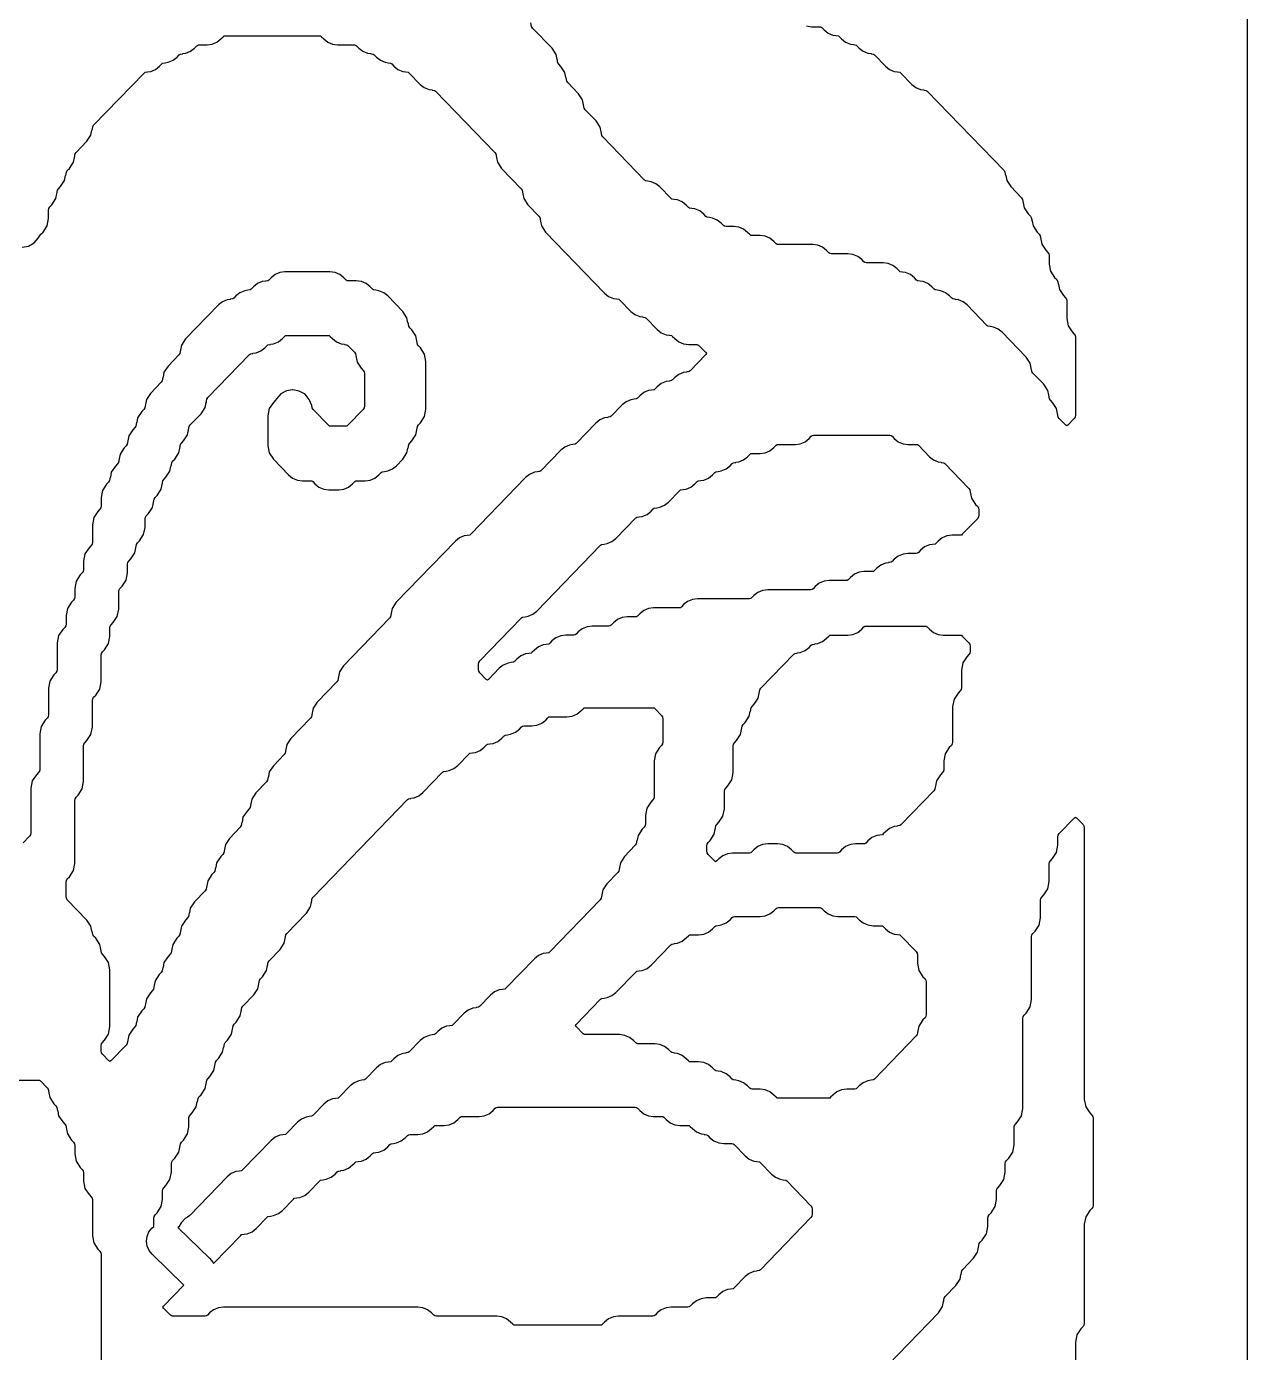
# Model space of a CAD drawing. Header units: millimetres. Extents: x 10 to 410, y 18 to 283.
# Drawn here: x 179.63 to 211.27, y 86.59 to 120.95 of the extents above; entities that cross this region are included whole.
import ezdxf

# ---------------------------------------------------------------- set-up
doc = ezdxf.new("R2010")
doc.units = ezdxf.units.MM
doc.layers.add('CUT', color=1, linetype='Continuous')

msp = doc.modelspace()

# ---------------------------------------------------------------- linework, layer by layer
at = {"layer": 'CUT'}
for points in [[(198.134, 24), (211.2679, 24), (211.2679, 144), (198.134, 144), (198.134, 147), (190.134, 147), (190.134, 144), (169.134, 144), (169.134, 147), (161.134, 147), (161.134, 144), (148, 144), (148, 24), (161.134, 24), (161.134, 21), (169.134, 21), (169.134, 24), (190.134, 24), (190.134, 21), (198.134, 21)], [(191.3471, 104.2835), (191.3471, 104.4224), (191.3558, 104.4671), (191.3806, 104.5052), (192.4611, 105.623), (192.4861, 105.6428), (192.551, 105.6515), (192.5507, 105.6539), (192.6318, 105.6648), (192.7546, 105.7169), (192.8592, 105.7996), (194.508, 107.5053), (194.5331, 107.5252), (194.598, 107.5339), (194.5976, 107.5363), (194.6788, 107.5472), (194.8015, 107.5993), (194.9061, 107.6819), (195.4178, 108.2112), (195.4429, 108.231), (195.5077, 108.2398), (195.5074, 108.2422), (195.5885, 108.2531), (195.7113, 108.3051), (195.8159, 108.3878), (195.8727, 108.4465), (195.8978, 108.4663), (195.9626, 108.4751), (195.9623, 108.4774), (196.0434, 108.4884), (196.1662, 108.5404), (196.2708, 108.6231), (196.555, 108.9171), (196.5801, 108.9369), (196.6449, 108.9456), (196.6446, 108.948), (196.7257, 108.959), (196.8485, 109.011), (196.9531, 109.0937), (197.0099, 109.1524), (197.035, 109.1722), (197.0998, 109.1809), (197.0995, 109.1833), (197.1806, 109.1942), (197.3034, 109.2463), (197.408, 109.329), (197.4648, 109.3877), (197.4898, 109.4075), (197.5547, 109.4162), (197.5544, 109.4186), (197.6355, 109.4295), (197.7583, 109.4816), (197.8629, 109.5643), (197.9196, 109.623), (197.9447, 109.6428), (198.0096, 109.6515), (198.0092, 109.6539), (198.0904, 109.6648), (198.2131, 109.7169), (198.3178, 109.7996), (198.3745, 109.8583), (198.3996, 109.8781), (198.4313, 109.8824), (198.6406, 109.8824), (198.7727, 109.9001), (198.8955, 109.9522), (199.0001, 110.0349), (199.0568, 110.0936), (199.0819, 110.1134), (199.1136, 110.1176), (199.5503, 110.1176), (199.6825, 110.1354), (199.8052, 110.1875), (199.9098, 110.2701), (199.9666, 110.3289), (199.9917, 110.3487), (200.0233, 110.3529), (202.0033, 110.3529), (202.035, 110.3487), (202.0601, 110.3289), (202.1169, 110.2701), (202.2215, 110.1875), (202.3442, 110.1354), (202.4764, 110.1176), (202.6857, 110.1176), (202.7173, 110.1134), (202.7424, 110.0936), (203.0266, 109.7996), (203.1312, 109.7169), (203.254, 109.6648), (203.3351, 109.6539), (203.3348, 109.6515), (203.3997, 109.6428), (203.4247, 109.623), (204.0503, 108.9758), (204.0751, 108.9377), (204.093, 108.8457), (204.0958, 108.8463), (204.1202, 108.7206), (204.2243, 108.5605), (204.2777, 108.5052), (204.3025, 108.4671), (204.3112, 108.4224), (204.3112, 108.2835), (204.3025, 108.2388), (204.2777, 108.2007), (203.8796, 107.7888), (203.8545, 107.769), (203.8229, 107.7647), (203.6136, 107.7647), (203.4814, 107.7469), (203.3587, 107.6949), (203.2541, 107.6122), (203.1973, 107.5535), (203.1722, 107.5337), (203.1074, 107.5249), (203.1077, 107.5226), (203.0265, 107.5116), (202.9038, 107.4596), (202.7992, 107.3769), (202.7424, 107.3182), (202.7173, 107.2984), (202.6857, 107.2941), (202.4764, 107.2941), (202.3442, 107.2763), (202.2215, 107.2243), (202.1169, 107.1416), (202.0601, 107.0829), (202.035, 107.0631), (201.9702, 107.0544), (201.9705, 107.052), (201.8893, 107.041), (201.7666, 106.989), (201.662, 106.9063), (201.6052, 106.8476), (201.5801, 106.8278), (201.5485, 106.8235), (201.3392, 106.8235), (201.207, 106.8058), (201.0843, 106.7537), (200.9797, 106.671), (200.9229, 106.6123), (200.8978, 106.5925), (200.8661, 106.5882), (200.4294, 106.5882), (200.2973, 106.5705), (200.1745, 106.5184), (200.0699, 106.4357), (200.0131, 106.377), (199.9881, 106.3572), (199.9564, 106.3529), (198.8373, 106.3529), (198.7052, 106.3352), (198.5824, 106.2831), (198.4778, 106.2004), (198.4211, 106.1417), (198.396, 106.1219), (198.3643, 106.1176), (197.0178, 106.1176), (196.8857, 106.0999), (196.7629, 106.0478), (196.6583, 105.9651), (196.6015, 105.9064), (196.5765, 105.8866), (196.5448, 105.8824), (195.8806, 105.8824), (195.7485, 105.8646), (195.6257, 105.8125), (195.5211, 105.7299), (195.4643, 105.6711), (195.4393, 105.6513), (195.4076, 105.6471), (195.1983, 105.6471), (195.0661, 105.6293), (194.9434, 105.5772), (194.8388, 105.4946), (194.782, 105.4358), (194.7569, 105.416), (194.7253, 105.4118), (194.2885, 105.4118), (194.1564, 105.394), (194.0336, 105.3419), (193.929, 105.2593), (193.8723, 105.2005), (193.8472, 105.1807), (193.8155, 105.1765), (193.6062, 105.1765), (193.4741, 105.1587), (193.3513, 105.1066), (193.2467, 105.024), (193.1899, 104.9653), (193.1649, 104.9454), (193.1, 104.9367), (193.1003, 104.9343), (193.0192, 104.9234), (192.8964, 104.8713), (192.7918, 104.7887), (192.7351, 104.73), (192.71, 104.7101), (192.6451, 104.7014), (192.6454, 104.699), (192.5643, 104.6881), (192.4416, 104.636), (192.3369, 104.5534), (192.2802, 104.4947), (192.2551, 104.4748), (192.1902, 104.4661), (192.1906, 104.4637), (192.1094, 104.4528), (191.9867, 104.4007), (191.8821, 104.3181), (191.6025, 104.0289), (191.5746, 104.008), (191.5466, 104.0289), (191.3806, 104.2007), (191.3558, 104.2388)], [(197.575, 100.3252), (197.679, 100.4853), (197.7155, 100.6727), (197.7155, 101.1283), (197.7242, 101.173), (197.7489, 101.2111), (197.8024, 101.2664), (197.9065, 101.4265), (197.9429, 101.6139), (197.9429, 102.3048), (197.9516, 102.3494), (197.9764, 102.3876), (198.0298, 102.4429), (198.1339, 102.603), (198.1583, 102.7286), (198.1611, 102.7281), (198.179, 102.82), (198.2038, 102.8582), (198.2573, 102.9135), (198.3613, 103.0736), (198.3858, 103.1992), (198.3886, 103.1987), (198.4065, 103.2906), (198.4313, 103.3288), (198.4847, 103.3841), (198.5888, 103.5442), (198.6132, 103.6698), (198.616, 103.6692), (198.6339, 103.7612), (198.6587, 103.7993), (199.5117, 104.6818), (199.5368, 104.7016), (199.6017, 104.7103), (199.6013, 104.7127), (199.6825, 104.7237), (199.8052, 104.7757), (199.9098, 104.8584), (199.9666, 104.9171), (199.9917, 104.9369), (200.0565, 104.9456), (200.0562, 104.948), (200.1373, 104.959), (200.2601, 105.011), (200.3647, 105.0937), (200.4215, 105.1524), (200.4466, 105.1722), (200.4782, 105.1765), (200.915, 105.1765), (201.0471, 105.1942), (201.1699, 105.2463), (201.2745, 105.329), (201.3312, 105.3877), (201.3563, 105.4075), (201.388, 105.4118), (202.9131, 105.4118), (202.9448, 105.4075), (202.9699, 105.3877), (203.0266, 105.329), (203.1312, 105.2463), (203.254, 105.1942), (203.3861, 105.1765), (203.8229, 105.1765), (203.8545, 105.1722), (203.8796, 105.1524), (204.0503, 104.9758), (204.0751, 104.9377), (204.0838, 104.893), (204.0838, 104.7541), (204.0751, 104.7094), (204.0503, 104.6712), (203.9968, 104.6159), (203.8928, 104.4558), (203.8563, 104.2684), (203.8563, 103.8129), (203.8477, 103.7682), (203.8229, 103.7301), (203.7694, 103.6748), (203.6654, 103.5147), (203.6289, 103.3273), (203.6289, 102.4011), (203.6202, 102.3565), (203.5954, 102.3183), (203.542, 102.263), (203.4379, 102.1029), (203.4015, 101.9155), (203.4015, 101.6952), (203.3928, 101.6506), (203.368, 101.6124), (203.3145, 101.5571), (203.2105, 101.397), (203.186, 101.2714), (203.1832, 101.2719), (203.1653, 101.18), (203.1405, 101.1418), (202.2875, 100.2594), (202.2625, 100.2396), (202.1976, 100.2308), (202.1979, 100.2284), (202.1168, 100.2175), (201.994, 100.1655), (201.8894, 100.0828), (201.8327, 100.0241), (201.8076, 100.0043), (201.7427, 99.9955), (201.743, 99.9931), (201.6619, 99.9822), (201.5392, 99.9302), (201.4345, 99.8475), (201.3778, 99.7888), (201.3527, 99.769), (201.321, 99.7647), (201.1117, 99.7647), (200.9796, 99.7469), (200.8568, 99.6949), (200.7522, 99.6122), (200.6955, 99.5535), (200.6704, 99.5337), (200.6387, 99.5294), (199.5685, 99.5294), (199.5368, 99.5337), (199.5117, 99.5535), (199.455, 99.6122), (199.3503, 99.6949), (199.2276, 99.7469), (199.0954, 99.7647), (198.8373, 99.7647), (198.7052, 99.7469), (198.5824, 99.6949), (198.4778, 99.6122), (198.4211, 99.5535), (198.396, 99.5337), (198.3643, 99.5294), (197.9276, 99.5294), (197.7954, 99.5116), (197.6727, 99.4596), (197.5681, 99.3769), (197.516, 99.323), (197.488, 99.3021), (197.4601, 99.323), (197.2941, 99.4948), (197.2693, 99.5329), (197.2606, 99.5776), (197.2606, 99.7165), (197.2693, 99.7612), (197.2941, 99.7993), (197.3475, 99.8547), (197.4516, 100.0147), (197.476, 100.1404), (197.4788, 100.1398), (197.4967, 100.2318), (197.5215, 100.2699)], [(185.183, 89.623), (185.2081, 89.6428), (185.2729, 89.6515), (185.2726, 89.6539), (185.3537, 89.6648), (185.4765, 89.7169), (185.5811, 89.7996), (185.8653, 90.0936), (185.8904, 90.1134), (185.9552, 90.1221), (185.9549, 90.1245), (186.0361, 90.1354), (186.1588, 90.1875), (186.2634, 90.2701), (186.5476, 90.5642), (186.5727, 90.584), (186.6376, 90.5927), (186.6372, 90.5951), (186.7184, 90.606), (186.8411, 90.6581), (186.9457, 90.7407), (187.2299, 91.0347), (187.255, 91.0546), (187.3199, 91.0633), (187.3196, 91.0657), (187.4007, 91.0766), (187.5234, 91.1287), (187.6281, 91.2113), (187.6848, 91.27), (187.7099, 91.2899), (187.7748, 91.2986), (187.7744, 91.301), (187.8556, 91.3119), (187.9783, 91.364), (188.0829, 91.4466), (188.1397, 91.5053), (188.1648, 91.5252), (188.2296, 91.5339), (188.2293, 91.5363), (188.3105, 91.5472), (188.4332, 91.5993), (188.5378, 91.6819), (188.5946, 91.7406), (188.6197, 91.7604), (188.6845, 91.7692), (188.6842, 91.7716), (188.7653, 91.7825), (188.8881, 91.8345), (188.9927, 91.9172), (189.0495, 91.9759), (189.0745, 91.9957), (189.1394, 92.0045), (189.1391, 92.0069), (189.2202, 92.0178), (189.343, 92.0698), (189.4476, 92.1525), (189.5043, 92.2112), (189.5294, 92.231), (189.5611, 92.2353), (189.7704, 92.2353), (189.9025, 92.2531), (190.0253, 92.3051), (190.1299, 92.3878), (190.1867, 92.4465), (190.2117, 92.4663), (190.2434, 92.4706), (190.4527, 92.4706), (190.5849, 92.4884), (190.7076, 92.5404), (190.8122, 92.6231), (190.869, 92.6818), (190.8941, 92.7016), (190.9257, 92.7059), (191.3625, 92.7059), (191.4946, 92.7237), (191.6174, 92.7757), (191.722, 92.8584), (191.7788, 92.9171), (191.8038, 92.9369), (191.8355, 92.9412), (195.4076, 92.9412), (195.4393, 92.9369), (195.4643, 92.9171), (195.5211, 92.8584), (195.6257, 92.7757), (195.7485, 92.7237), (195.8806, 92.7059), (196.0899, 92.7059), (196.1216, 92.7016), (196.1467, 92.6818), (196.2034, 92.6231), (196.308, 92.5404), (196.4308, 92.4884), (196.5629, 92.4706), (196.7722, 92.4706), (196.8039, 92.4663), (196.829, 92.4465), (196.8857, 92.3878), (196.9904, 92.3051), (197.1131, 92.2531), (197.1942, 92.2422), (197.1939, 92.2398), (197.2588, 92.231), (197.2839, 92.2112), (197.3406, 92.1525), (197.4452, 92.0698), (197.568, 92.0178), (197.7001, 92), (197.9094, 92), (197.9411, 91.9957), (197.9662, 91.9759), (198.2504, 91.6819), (198.355, 91.5993), (198.4777, 91.5472), (198.5589, 91.5363), (198.5586, 91.5339), (198.6234, 91.5252), (198.6485, 91.5053), (198.9327, 91.2113), (199.0373, 91.1287), (199.1601, 91.0766), (199.2412, 91.0657), (199.2409, 91.0633), (199.3057, 91.0546), (199.3308, 91.0347), (199.9564, 90.3876), (199.9812, 90.3494), (199.9899, 90.3048), (199.9899, 90.1658), (199.9812, 90.1212), (199.9564, 90.083), (198.6485, 88.73), (198.6234, 88.7101), (198.5586, 88.7014), (198.5589, 88.699), (198.4777, 88.6881), (198.355, 88.636), (198.2504, 88.5534), (197.9662, 88.2594), (197.9411, 88.2396), (197.8762, 88.2308), (197.8766, 88.2284), (197.7954, 88.2175), (197.6727, 88.1655), (197.5681, 88.0828), (197.5113, 88.0241), (197.4862, 88.0043), (197.4545, 88), (197.2452, 88), (197.1131, 87.9822), (196.9904, 87.9302), (196.8857, 87.8475), (196.829, 87.7888), (196.8039, 87.769), (196.7722, 87.7647), (196.3355, 87.7647), (196.2033, 87.7469), (196.0806, 87.6949), (195.976, 87.6122), (195.9192, 87.5535), (195.8941, 87.5337), (195.8625, 87.5294), (194.9708, 87.5294), (194.8387, 87.5116), (194.716, 87.4596), (194.6113, 87.3769), (194.5546, 87.3182), (194.5295, 87.2984), (194.4978, 87.2941), (192.2904, 87.2941), (192.2587, 87.2984), (192.2336, 87.3182), (192.1769, 87.3769), (192.0722, 87.4596), (191.9495, 87.5116), (191.8174, 87.5294), (190.2434, 87.5294), (190.2117, 87.5337), (190.1867, 87.5535), (190.1299, 87.6122), (190.0253, 87.6949), (189.9025, 87.7469), (189.7704, 87.7647), (184.736, 87.7647), (184.6039, 87.7469), (184.4811, 87.6949), (184.3765, 87.6122), (184.3198, 87.5535), (184.2947, 87.5337), (184.263, 87.5294), (183.4202, 87.5294), (183.3885, 87.5337), (183.3635, 87.5535), (183.1861, 87.737), (183.1665, 87.7647), (183.1861, 87.7924), (183.7122, 88.3367), (183.7122, 88.3367), (182.8892, 89.1324), (182.8112, 89.2305), (182.7613, 89.3455), (182.7429, 89.4694), (182.7571, 89.5939), (182.8031, 89.7105), (182.8777, 89.8112), (182.9319, 89.8542), (182.9319, 90.0695), (182.9405, 90.1141), (182.9653, 90.1523), (183.0188, 90.2076), (183.1228, 90.3677), (183.1593, 90.5551), (183.1593, 90.7754), (183.168, 90.82), (183.1928, 90.8582), (183.2462, 90.9135), (183.3503, 91.0736), (183.3867, 91.261), (183.3867, 91.4812), (183.3954, 91.5259), (183.4202, 91.564), (183.4737, 91.6194), (183.5777, 91.7794), (183.6022, 91.9051), (183.605, 91.9045), (183.6229, 91.9965), (183.6477, 92.0346), (183.7011, 92.0899), (183.8052, 92.25), (183.8416, 92.4374), (183.8416, 92.6577), (183.8503, 92.7024), (183.8751, 92.7405), (183.9286, 92.7958), (184.0326, 92.9559), (184.057, 93.0816), (184.0599, 93.081), (184.0777, 93.173), (184.1025, 93.2111), (184.156, 93.2664), (184.26, 93.4265), (184.2845, 93.5521), (184.2873, 93.5516), (184.3052, 93.6435), (184.33, 93.6817), (184.3834, 93.737), (184.4875, 93.8971), (184.5119, 94.0227), (184.5147, 94.0222), (184.5326, 94.1141), (184.5574, 94.1523), (184.6109, 94.2076), (184.7149, 94.3677), (184.7394, 94.4933), (184.7422, 94.4928), (184.7601, 94.5847), (184.7849, 94.6229), (184.8383, 94.6782), (184.9424, 94.8383), (184.9668, 94.9639), (184.9696, 94.9634), (184.9875, 95.0553), (185.0123, 95.0935), (185.0658, 95.1488), (185.1698, 95.3089), (185.1942, 95.4345), (185.1971, 95.4339), (185.2149, 95.5259), (185.2397, 95.564), (185.5206, 95.8547), (185.6247, 96.0147), (185.6491, 96.1404), (185.6519, 96.1398), (185.6698, 96.2318), (185.6946, 96.2699), (185.7481, 96.3252), (185.8521, 96.4853), (185.8766, 96.611), (185.8794, 96.6104), (185.8973, 96.7024), (185.9221, 96.7405), (186.203, 97.0311), (186.307, 97.1912), (186.3314, 97.3168), (186.3343, 97.3163), (186.3521, 97.4083), (186.3769, 97.4464), (186.8853, 97.9723), (186.9893, 98.1324), (187.0138, 98.258), (187.0166, 98.2575), (187.0345, 98.3494), (187.0593, 98.3876), (189.5043, 100.9171), (189.5294, 100.9369), (189.5943, 100.9456), (189.594, 100.948), (189.6751, 100.959), (189.7978, 101.011), (189.9025, 101.0937), (190.4141, 101.623), (190.4392, 101.6428), (190.504, 101.6515), (190.5037, 101.6539), (190.5849, 101.6648), (190.7076, 101.7169), (190.8122, 101.7996), (191.0964, 102.0936), (191.1215, 102.1134), (191.1864, 102.1221), (191.186, 102.1245), (191.2672, 102.1354), (191.3899, 102.1875), (191.4945, 102.2701), (191.5513, 102.3289), (191.5764, 102.3487), (191.6412, 102.3574), (191.6409, 102.3598), (191.7221, 102.3707), (191.8448, 102.4228), (191.9494, 102.5054), (192.0062, 102.5642), (192.0313, 102.584), (192.0961, 102.5927), (192.0958, 102.5951), (192.1769, 102.606), (192.2997, 102.6581), (192.4043, 102.7407), (192.4611, 102.7995), (192.4861, 102.8193), (192.5178, 102.8235), (192.7271, 102.8235), (192.8593, 102.8413), (192.982, 102.8934), (193.0866, 102.976), (193.1434, 103.0347), (193.1685, 103.0546), (193.2001, 103.0588), (193.6369, 103.0588), (193.769, 103.0766), (193.8918, 103.1287), (193.9964, 103.2113), (194.0532, 103.27), (194.0782, 103.2899), (194.1099, 103.2941), (195.8625, 103.2941), (195.8941, 103.2899), (195.9192, 103.27), (196.0899, 103.0935), (196.1147, 103.0553), (196.1234, 103.0106), (196.1234, 102.4011), (196.1147, 102.3565), (196.0899, 102.3183), (196.0364, 102.263), (195.9324, 102.1029), (195.8959, 101.9155), (195.8959, 100.9894), (195.8873, 100.9447), (195.8625, 100.9065), (195.809, 100.8512), (195.705, 100.6911), (195.6685, 100.5037), (195.6685, 100.2835), (195.6598, 100.2388), (195.635, 100.2007), (195.5816, 100.1453), (195.4775, 99.9853), (195.4531, 99.8596), (195.4503, 99.8602), (195.4324, 99.7682), (195.4076, 99.7301), (195.1267, 99.4395), (195.0226, 99.2794), (194.9982, 99.1537), (194.9954, 99.1543), (194.9775, 99.0623), (194.9527, 99.0242), (194.6718, 98.7336), (194.5678, 98.5735), (194.5433, 98.4479), (194.5405, 98.4484), (194.5226, 98.3565), (194.4978, 98.3183), (193.1899, 96.9653), (193.1649, 96.9454), (193.1, 96.9367), (193.1003, 96.9343), (193.0192, 96.9234), (192.8964, 96.8713), (192.7918, 96.7887), (192.0527, 96.0241), (192.0277, 96.0043), (191.9628, 95.9955), (191.9631, 95.9931), (191.882, 95.9822), (191.7592, 95.9302), (191.6546, 95.8475), (191.3704, 95.5535), (191.3453, 95.5337), (191.2805, 95.5249), (191.2808, 95.5226), (191.1997, 95.5116), (191.0769, 95.4596), (190.9723, 95.3769), (190.6881, 95.0829), (190.663, 95.0631), (190.5982, 95.0544), (190.5985, 95.052), (190.5173, 95.041), (190.3946, 94.989), (190.29, 94.9063), (190.2332, 94.8476), (190.2081, 94.8278), (190.1433, 94.8191), (190.1436, 94.8167), (190.0625, 94.8058), (189.9397, 94.7537), (189.8351, 94.671), (189.5509, 94.377), (189.5258, 94.3572), (189.461, 94.3485), (189.4613, 94.3461), (189.3801, 94.3352), (189.2574, 94.2831), (189.1528, 94.2004), (189.096, 94.1417), (189.0709, 94.1219), (189.0061, 94.1132), (189.0064, 94.1108), (188.9253, 94.0999), (188.8025, 94.0478), (188.6979, 93.9651), (188.4137, 93.6711), (188.3886, 93.6513), (188.3238, 93.6426), (188.3241, 93.6402), (188.2429, 93.6293), (188.1202, 93.5772), (188.0156, 93.4946), (187.7314, 93.2005), (187.7063, 93.1807), (187.6414, 93.172), (187.6418, 93.1696), (187.5606, 93.1587), (187.4379, 93.1066), (187.3333, 93.024), (187.049, 92.73), (187.024, 92.7101), (186.9591, 92.7014), (186.9594, 92.699), (186.8783, 92.6881), (186.7556, 92.636), (186.6509, 92.5534), (186.3667, 92.2594), (186.3417, 92.2396), (186.2768, 92.2308), (186.2771, 92.2284), (186.196, 92.2175), (186.0732, 92.1655), (185.9686, 92.0828), (185.2295, 91.3182), (185.2044, 91.2984), (185.1396, 91.2897), (185.1399, 91.2873), (185.0588, 91.2763), (184.936, 91.2243), (184.8314, 91.1416), (183.8649, 90.1417), (183.8082, 90.097), (183.7426, 90.0568), (183.6447, 89.9461), (183.5807, 89.8477), (183.5564, 89.8226), (184.3794, 89.0269), (184.4574, 88.9288), (184.4743, 88.8898)], [(194.598, 95.7692), (194.5976, 95.7716), (194.6788, 95.7825), (194.8015, 95.8345), (194.9061, 95.9172), (195.4178, 96.4465), (195.4429, 96.4663), (195.5077, 96.4751), (195.5074, 96.4774), (195.5885, 96.4884), (195.7113, 96.5404), (195.8159, 96.6231), (196.3276, 97.1524), (196.3526, 97.1722), (196.4175, 97.1809), (196.4172, 97.1833), (196.4983, 97.1942), (196.6211, 97.2463), (196.7257, 97.329), (196.7824, 97.3877), (196.8075, 97.4075), (196.8392, 97.4118), (197.0485, 97.4118), (197.1806, 97.4295), (197.3034, 97.4816), (197.408, 97.5643), (197.4648, 97.623), (197.4898, 97.6428), (197.5547, 97.6515), (197.5544, 97.6539), (197.6355, 97.6648), (197.7583, 97.7169), (197.8629, 97.7996), (197.9196, 97.8583), (197.9447, 97.8781), (197.9764, 97.8824), (198.6406, 97.8824), (198.7727, 97.9001), (198.8955, 97.9522), (199.0001, 98.0349), (199.0568, 98.0936), (199.0819, 98.1134), (199.1136, 98.1176), (200.1838, 98.1176), (200.2155, 98.1134), (200.2406, 98.0936), (200.2973, 98.0349), (200.402, 97.9522), (200.5247, 97.9001), (200.6568, 97.8824), (201.0936, 97.8824), (201.1253, 97.8781), (201.1503, 97.8583), (201.2071, 97.7996), (201.3117, 97.7169), (201.4345, 97.6648), (201.5666, 97.6471), (201.7759, 97.6471), (201.8076, 97.6428), (201.8327, 97.623), (201.8894, 97.5643), (201.994, 97.4816), (202.1168, 97.4295), (202.1979, 97.4186), (202.1976, 97.4162), (202.2625, 97.4075), (202.2875, 97.3877), (202.6857, 96.9758), (202.7105, 96.9377), (202.7191, 96.893), (202.7191, 96.6727), (202.7556, 96.4853), (202.8596, 96.3252), (202.9131, 96.2699), (202.9379, 96.2318), (202.9466, 96.1871), (202.9466, 95.3423), (202.9379, 95.2976), (202.9131, 95.2595), (202.8596, 95.2042), (202.7556, 95.0441), (202.7312, 94.9184), (202.7283, 94.919), (202.7105, 94.827), (202.6857, 94.7889), (201.6052, 93.6711), (201.5801, 93.6513), (201.5153, 93.6426), (201.5156, 93.6402), (201.4345, 93.6293), (201.3117, 93.5772), (201.2071, 93.4946), (201.1503, 93.4358), (201.1253, 93.416), (201.0936, 93.4118), (200.8843, 93.4118), (200.7521, 93.394), (200.6294, 93.3419), (200.5248, 93.2593), (200.468, 93.2005), (200.4429, 93.1807), (200.4113, 93.1765), (199.1136, 93.1765), (199.0819, 93.1807), (199.0568, 93.2005), (199.0001, 93.2593), (198.8955, 93.3419), (198.7727, 93.394), (198.6406, 93.4118), (198.4313, 93.4118), (198.3996, 93.416), (198.3745, 93.4358), (198.3178, 93.4946), (198.2131, 93.5772), (198.0904, 93.6293), (198.0092, 93.6402), (198.0096, 93.6426), (197.9447, 93.6513), (197.9196, 93.6711), (197.8629, 93.7299), (197.7583, 93.8125), (197.6355, 93.8646), (197.5544, 93.8755), (197.5547, 93.8779), (197.4898, 93.8866), (197.4648, 93.9064), (197.408, 93.9651), (197.3034, 94.0478), (197.1806, 94.0999), (197.0485, 94.1176), (196.8392, 94.1176), (196.8075, 94.1219), (196.7824, 94.1417), (196.7257, 94.2004), (196.6211, 94.2831), (196.4983, 94.3352), (196.4172, 94.3461), (196.4175, 94.3485), (196.3526, 94.3572), (196.3276, 94.377), (196.2708, 94.4357), (196.1662, 94.5184), (196.0434, 94.5705), (195.9113, 94.5882), (195.4745, 94.5882), (195.4429, 94.5925), (195.4178, 94.6123), (195.361, 94.671), (195.2564, 94.7537), (195.1337, 94.8058), (195.0015, 94.8235), (194.1099, 94.8235), (194.0782, 94.8278), (194.0532, 94.8476), (193.8757, 95.0311), (193.8562, 95.0588), (193.8757, 95.0865), (194.508, 95.7406), (194.5331, 95.7604)]]:
    msp.add_lwpolyline(points, close=True, dxfattribs=at)
for points in [[(199.8424, 120.959), (199.9745, 120.9412), (200.1838, 120.9412), (200.2155, 120.9369), (200.2406, 120.9171), (200.2973, 120.8584), (200.402, 120.7757), (200.5247, 120.7237), (200.6058, 120.7127), (200.6055, 120.7103), (200.6704, 120.7016), (200.6955, 120.6818), (200.7522, 120.6231), (200.8568, 120.5404), (200.9796, 120.4884), (201.0607, 120.4774), (201.0604, 120.4751), (201.1253, 120.4663), (201.1503, 120.4465), (201.2071, 120.3878), (201.3117, 120.3051), (201.4345, 120.2531), (201.5156, 120.2422), (201.5153, 120.2398), (201.5801, 120.231), (201.6052, 120.2112), (201.8894, 119.9172), (201.994, 119.8345), (202.1168, 119.7825), (202.1979, 119.7716), (202.1976, 119.7692), (202.2625, 119.7604), (202.2875, 119.7406), (202.5717, 119.4466), (202.6764, 119.364), (202.7991, 119.3119), (202.8802, 119.301), (202.8799, 119.2986), (202.9448, 119.2899), (202.9699, 119.27), (204.9601, 117.2111), (204.9849, 117.173), (205.0027, 117.081), (205.0056, 117.0816), (205.03, 116.9559), (205.134, 116.7958), (205.4149, 116.5052), (205.4397, 116.4671), (205.4576, 116.3751), (205.4604, 116.3757), (205.4849, 116.25), (205.5889, 116.0899), (205.6424, 116.0346), (205.6672, 115.9965), (205.6851, 115.9045), (205.6879, 115.9051), (205.7123, 115.7794), (205.8164, 115.6194), (205.8698, 115.564), (205.8946, 115.5259), (205.9125, 115.4339), (205.9153, 115.4345), (205.9398, 115.3089), (206.0438, 115.1488), (206.0973, 115.0935), (206.1221, 115.0553), (206.1307, 115.0106), (206.1307, 114.7904), (206.1672, 114.603), (206.2712, 114.4429), (206.3247, 114.3876), (206.3495, 114.3494), (206.3674, 114.2575), (206.3702, 114.258), (206.3946, 114.1324), (206.4987, 113.9723), (206.5521, 113.917), (206.5769, 113.8788), (206.5856, 113.8342), (206.5856, 113.3786), (206.6221, 113.1912), (206.7261, 113.0311), (206.7796, 112.9758), (206.8044, 112.9377), (206.8131, 112.893), (206.8131, 110.8717), (206.8044, 110.827), (206.7796, 110.7889), (206.6136, 110.6171), (206.5856, 110.5963), (206.5577, 110.6171), (206.3917, 110.7889), (206.3669, 110.827), (206.349, 110.919), (206.3462, 110.9184), (206.3217, 111.0441), (206.2177, 111.2042), (206.1642, 111.2595), (206.1394, 111.2976), (206.1216, 111.3896), (206.1187, 111.389), (206.0943, 111.5147), (205.9903, 111.6748), (205.7094, 111.9654), (205.6846, 112.0035), (205.6667, 112.0955), (205.6639, 112.0949), (205.6394, 112.2206), (205.5354, 112.3806), (204.9135, 113.024), (204.8089, 113.1066), (204.6862, 113.1587), (204.605, 113.1696), (204.6053, 113.172), (204.5405, 113.1807), (204.5154, 113.2005), (204.0038, 113.7299), (203.8991, 113.8125), (203.7764, 113.8646), (203.6952, 113.8755), (203.6956, 113.8779), (203.6307, 113.8866), (203.6056, 113.9064), (203.5489, 113.9651), (203.4443, 114.0478), (203.3215, 114.0999), (203.2404, 114.1108), (203.2407, 114.1132), (203.1758, 114.1219), (203.1508, 114.1417), (203.094, 114.2004), (202.9894, 114.2831), (202.8666, 114.3352), (202.7855, 114.3461), (202.7858, 114.3485), (202.721, 114.3572), (202.6959, 114.377), (202.6391, 114.4357), (202.5345, 114.5184), (202.4118, 114.5705), (202.3306, 114.5814), (202.3309, 114.5838), (202.2661, 114.5925), (202.241, 114.6123), (202.1842, 114.671), (202.0796, 114.7537), (201.9569, 114.8058), (201.8247, 114.8235), (201.388, 114.8235), (201.3563, 114.8278), (201.3312, 114.8476), (201.2745, 114.9063), (201.1699, 114.989), (201.0471, 115.041), (200.915, 115.0588), (200.4782, 115.0588), (200.4466, 115.0631), (200.4215, 115.0829), (200.3647, 115.1416), (200.2601, 115.2243), (200.1373, 115.2763), (200.0052, 115.2941), (199.1136, 115.2941), (199.0819, 115.2984), (199.0568, 115.3182), (199.0001, 115.3769), (198.8955, 115.4596), (198.7727, 115.5116), (198.6406, 115.5294), (198.4313, 115.5294), (198.3996, 115.5337), (198.3745, 115.5535), (198.3178, 115.6122), (198.2131, 115.6949), (198.0904, 115.7469), (197.9582, 115.7647), (197.7489, 115.7647), (197.7173, 115.769), (197.6922, 115.7888), (197.6354, 115.8475), (197.5308, 115.9302), (197.4081, 115.9822), (197.3269, 115.9931), (197.3272, 115.9955), (197.2624, 116.0043), (197.2373, 116.0241), (197.1806, 116.0828), (197.0759, 116.1655), (196.9532, 116.2175), (196.872, 116.2284), (196.8724, 116.2308), (196.8075, 116.2396), (196.7824, 116.2594), (196.7257, 116.3181), (196.6211, 116.4007), (196.4983, 116.4528), (196.4172, 116.4637), (196.4175, 116.4661), (196.3526, 116.4748), (196.3276, 116.4947), (196.0434, 116.7887), (195.9387, 116.8713), (195.816, 116.9234), (195.7348, 116.9343), (195.7352, 116.9367), (195.6703, 116.9454), (195.6452, 116.9653), (194.5648, 118.083), (194.54, 118.1212), (194.5221, 118.2131), (194.5193, 118.2126), (194.4948, 118.3382), (194.3908, 118.4983), (194.1099, 118.7889), (194.0851, 118.827), (194.0672, 118.919), (194.0644, 118.9184), (194.04, 119.0441), (193.9359, 119.2042), (193.655, 119.4948), (193.6302, 119.5329), (193.6123, 119.6249), (193.6095, 119.6243), (193.5851, 119.75), (193.481, 119.9101), (193.4276, 119.9654), (193.4028, 120.0035), (193.3849, 120.0955), (193.3821, 120.0949), (193.3576, 120.2206), (193.2536, 120.3806), (192.7453, 120.9065), (192.7205, 120.9447), (192.7026, 121.0366)], [(179.5203, 115.2302), (179.683, 115.2574), (179.828, 115.3361), (179.9395, 115.4577), (180.0086, 115.564), (180.0621, 115.6194), (180.1661, 115.7794), (180.2026, 115.9669), (180.2026, 116.1871), (180.2113, 116.2318), (180.2361, 116.2699), (180.2895, 116.3252), (180.3936, 116.4853), (180.418, 116.611), (180.4208, 116.6104), (180.4387, 116.7024), (180.4635, 116.7405), (180.517, 116.7958), (180.621, 116.9559), (180.6454, 117.0816), (180.6483, 117.081), (180.6661, 117.173), (180.6909, 117.2111), (180.7444, 117.2664), (180.8484, 117.4265), (180.8729, 117.5521), (180.8757, 117.5516), (180.8936, 117.6435), (180.9184, 117.6817), (181.1993, 117.9723), (181.3033, 118.1324), (181.3278, 118.258), (181.3306, 118.2575), (181.3485, 118.3494), (181.3733, 118.3876), (182.6811, 119.7406), (182.7062, 119.7604), (182.7711, 119.7692), (182.7708, 119.7716), (182.8519, 119.7825), (182.9746, 119.8345), (183.0793, 119.9172), (183.136, 119.9759), (183.1611, 119.9957), (183.226, 120.0045), (183.2256, 120.0069), (183.3068, 120.0178), (183.4295, 120.0698), (183.5341, 120.1525), (183.5909, 120.2112), (183.616, 120.231), (183.6808, 120.2398), (183.6805, 120.2422), (183.7617, 120.2531), (183.8844, 120.3051), (183.989, 120.3878), (184.0458, 120.4465), (184.0709, 120.4663), (184.1025, 120.4706), (184.3118, 120.4706), (184.444, 120.4884), (184.5667, 120.5404), (184.6713, 120.6231), (184.7281, 120.6818), (184.7532, 120.7016), (184.7849, 120.7059), (187.2197, 120.7059), (187.2514, 120.7016), (187.2765, 120.6818), (187.3333, 120.6231), (187.4379, 120.5404), (187.5606, 120.4884), (187.6928, 120.4706), (188.1295, 120.4706), (188.1612, 120.4663), (188.1862, 120.4465), (188.243, 120.3878), (188.3476, 120.3051), (188.4704, 120.2531), (188.5515, 120.2422), (188.5512, 120.2398), (188.6161, 120.231), (188.6411, 120.2112), (188.6979, 120.1525), (188.8025, 120.0698), (188.9253, 120.0178), (189.0064, 120.0069), (189.0061, 120.0045), (189.0709, 119.9957), (189.096, 119.9759), (189.1528, 119.9172), (189.2574, 119.8345), (189.3801, 119.7825), (189.4613, 119.7716), (189.461, 119.7692), (189.5258, 119.7604), (189.5509, 119.7406), (189.8351, 119.4466), (189.9397, 119.364), (190.0625, 119.3119), (190.1436, 119.301), (190.1433, 119.2986), (190.2081, 119.2899), (190.2332, 119.27), (191.7685, 117.6817), (191.7933, 117.6435), (191.8112, 117.5516), (191.814, 117.5521), (191.8385, 117.4265), (191.9425, 117.2664), (192.4509, 116.7405), (192.4757, 116.7024), (192.4935, 116.6104), (192.4964, 116.611), (192.5208, 116.4853), (192.6248, 116.3252), (192.9057, 116.0346), (192.9305, 115.9965), (192.9484, 115.9045), (192.9512, 115.9051), (192.9757, 115.7794), (193.0797, 115.6194), (194.6113, 114.0349), (194.716, 113.9522), (194.8387, 113.9001), (194.9198, 113.8892), (194.9195, 113.8868), (194.9844, 113.8781), (195.0095, 113.8583), (195.2937, 113.5643), (195.3983, 113.4816), (195.521, 113.4295), (195.6022, 113.4186), (195.6018, 113.4162), (195.6667, 113.4075), (195.6918, 113.3877), (195.976, 113.0937), (196.0806, 113.011), (196.2033, 112.959), (196.2845, 112.948), (196.2842, 112.9456), (196.349, 112.9369), (196.3741, 112.9171), (196.4309, 112.8584), (196.5355, 112.7757), (196.6582, 112.7237), (196.7904, 112.7059), (196.9997, 112.7059), (197.0313, 112.7016), (197.0564, 112.6818), (197.2338, 112.4983), (197.2534, 112.4706), (197.2338, 112.4429), (196.829, 112.0241), (196.8039, 112.0043), (196.739, 111.9955), (196.7394, 111.9931), (196.6582, 111.9822), (196.5355, 111.9302), (196.4309, 111.8475), (196.3741, 111.7888), (196.349, 111.769), (196.2842, 111.7602), (196.2845, 111.7578), (196.2033, 111.7469), (196.0806, 111.6949), (195.976, 111.6122), (195.9192, 111.5535), (195.8941, 111.5337), (195.8293, 111.5249), (195.8296, 111.5226), (195.7485, 111.5116), (195.6257, 111.4596), (195.5211, 111.3769), (195.4643, 111.3182), (195.4393, 111.2984), (195.3744, 111.2897), (195.3747, 111.2873), (195.2936, 111.2763), (195.1708, 111.2243), (195.0662, 111.1416), (194.782, 110.8476), (194.7569, 110.8278), (194.6921, 110.8191), (194.6924, 110.8167), (194.6113, 110.8058), (194.4885, 110.7537), (194.3839, 110.671), (193.8723, 110.1417), (193.8472, 110.1219), (193.7823, 110.1132), (193.7826, 110.1108), (193.7015, 110.0999), (193.5788, 110.0478), (193.4741, 109.9651), (192.9625, 109.4358), (192.9374, 109.416), (192.8726, 109.4073), (192.8729, 109.4049), (192.7917, 109.394), (192.669, 109.3419), (192.5644, 109.2593), (191.143, 107.7888), (191.1179, 107.769), (191.053, 107.7602), (191.0534, 107.7578), (190.9722, 107.7469), (190.8495, 107.6949), (190.7449, 107.6122), (189.2132, 106.0277), (189.1092, 105.8676), (189.0848, 105.742), (189.0819, 105.7425), (189.0641, 105.6506), (189.0393, 105.6124), (187.8486, 104.3806), (187.7446, 104.2206), (187.7201, 104.0949), (187.7173, 104.0955), (187.6994, 104.0035), (187.6746, 103.9654), (187.1663, 103.4395), (187.0622, 103.2794), (187.0378, 103.1537), (187.035, 103.1543), (187.0171, 103.0623), (186.9923, 103.0242), (186.484, 102.4983), (186.3799, 102.3382), (186.3555, 102.2126), (186.3527, 102.2131), (186.3348, 102.1212), (186.31, 102.083), (186.0291, 101.7924), (185.925, 101.6323), (185.9006, 101.5067), (185.8978, 101.5072), (185.8799, 101.4153), (185.8551, 101.3771), (185.5742, 101.0865), (185.4702, 100.9264), (185.4457, 100.8008), (185.4429, 100.8013), (185.425, 100.7094), (185.4002, 100.6712), (185.3468, 100.6159), (185.2427, 100.4558), (185.2183, 100.3302), (185.2155, 100.3308), (185.1976, 100.2388), (185.1728, 100.2007), (184.8919, 99.9101), (184.7878, 99.75), (184.7634, 99.6243), (184.7606, 99.6249), (184.7427, 99.5329), (184.7179, 99.4948), (184.6644, 99.4395), (184.5604, 99.2794), (184.536, 99.1537), (184.5331, 99.1543), (184.5153, 99.0623), (184.4905, 99.0242), (184.437, 98.9689), (184.333, 98.8088), (184.3085, 98.6832), (184.3057, 98.6837), (184.2878, 98.5917), (184.263, 98.5536), (183.9821, 98.263), (183.8781, 98.1029), (183.8536, 97.9773), (183.8508, 97.9778), (183.8329, 97.8859), (183.8081, 97.8477), (183.7547, 97.7924), (183.6506, 97.6323), (183.6262, 97.5067), (183.6234, 97.5072), (183.6055, 97.4153), (183.5807, 97.3771), (183.5272, 97.3218), (183.4232, 97.1617), (183.3988, 97.0361), (183.3959, 97.0366), (183.378, 96.9447), (183.3533, 96.9065), (183.2998, 96.8512), (183.1957, 96.6911), (183.1713, 96.5655), (183.1685, 96.5661), (183.1506, 96.4741), (183.1258, 96.436), (183.0724, 96.3806), (182.9683, 96.2206), (182.9439, 96.0949), (182.9411, 96.0955), (182.9232, 96.0035), (182.8984, 95.9654), (182.8449, 95.9101), (182.7409, 95.75), (182.7164, 95.6243), (182.7136, 95.6249), (182.6957, 95.5329), (182.6709, 95.4948), (182.6175, 95.4395), (182.5134, 95.2794), (182.489, 95.1537), (182.4862, 95.1543), (182.4683, 95.0623), (182.4435, 95.0242), (182.39, 94.9689), (182.286, 94.8088), (182.2616, 94.6832), (182.2587, 94.6837), (182.2408, 94.5917), (182.2161, 94.5536), (181.8226, 94.1466), (181.7947, 94.1257), (181.7667, 94.1466), (181.6007, 94.3183), (181.5759, 94.3565), (181.5672, 94.4011), (181.5672, 94.5401), (181.5759, 94.5847), (181.6007, 94.6229), (181.6542, 94.6782), (181.7582, 94.8383), (181.7947, 95.0257), (181.7947, 96.5037), (181.7582, 96.6911), (181.6542, 96.8512), (181.6007, 96.9065), (181.5759, 96.9447), (181.558, 97.0366), (181.5552, 97.0361), (181.5308, 97.1617), (181.4267, 97.3218), (181.3733, 97.3771), (181.3485, 97.4153), (181.3306, 97.5072), (181.3278, 97.5067), (181.3033, 97.6323), (181.1993, 97.7924), (180.6909, 98.3183), (180.6661, 98.3565), (180.6575, 98.4011), (180.6575, 98.7754), (180.6661, 98.82), (180.6909, 98.8582), (180.7444, 98.9135), (180.8484, 99.0736), (180.8849, 99.261), (180.8849, 100.893), (180.8936, 100.9377), (180.9184, 100.9758), (180.9718, 101.0311), (181.0759, 101.1912), (181.1123, 101.3786), (181.1123, 102.3048), (181.121, 102.3494), (181.1458, 102.3876), (181.1993, 102.4429), (181.3033, 102.603), (181.3398, 102.7904), (181.3398, 103.4812), (181.3485, 103.5259), (181.3733, 103.564), (181.4267, 103.6194), (181.5308, 103.7794), (181.5672, 103.9669), (181.5672, 104.6577), (181.5759, 104.7024), (181.6007, 104.7405), (181.6542, 104.7958), (181.7582, 104.9559), (181.7947, 105.1433), (181.7947, 105.3636), (181.8033, 105.4083), (181.8281, 105.4464), (181.8816, 105.5017), (181.9856, 105.6618), (182.0221, 105.8492), (182.0221, 106.3048), (182.0308, 106.3494), (182.0556, 106.3876), (182.109, 106.4429), (182.2131, 106.603), (182.2495, 106.7904), (182.2495, 107.0106), (182.2582, 107.0553), (182.283, 107.0935), (182.3365, 107.1488), (182.4405, 107.3089), (182.465, 107.4345), (182.4678, 107.4339), (182.4857, 107.5259), (182.5105, 107.564), (182.5639, 107.6194), (182.668, 107.7794), (182.7044, 107.9669), (182.7044, 108.1871), (182.7131, 108.2318), (182.7379, 108.2699), (182.7914, 108.3252), (182.8954, 108.4853), (182.9198, 108.611), (182.9227, 108.6104), (182.9405, 108.7024), (182.9653, 108.7405), (183.0188, 108.7958), (183.1228, 108.9559), (183.1473, 109.0816), (183.1501, 109.081), (183.168, 109.173), (183.1928, 109.2111), (183.2462, 109.2664), (183.3503, 109.4265), (183.3747, 109.5521), (183.3775, 109.5516), (183.3954, 109.6435), (183.4202, 109.6817), (183.4737, 109.737), (183.5777, 109.8971), (183.6022, 110.0227), (183.605, 110.0222), (183.6229, 110.1141), (183.6477, 110.1523), (183.7011, 110.2076), (183.8052, 110.3677), (183.8296, 110.4933), (183.8324, 110.4928), (183.8503, 110.5847), (183.8751, 110.6229), (184.156, 110.9135), (184.26, 111.0736), (184.2845, 111.1992), (184.2873, 111.1987), (184.3052, 111.2906), (184.33, 111.3288), (185.4104, 112.4465), (185.4355, 112.4663), (185.5004, 112.4751), (185.5, 112.4774), (185.5812, 112.4884), (185.7039, 112.5404), (185.8085, 112.6231), (185.8653, 112.6818), (185.8904, 112.7016), (185.9552, 112.7103), (185.9549, 112.7127), (186.0361, 112.7237), (186.1588, 112.7757), (186.2634, 112.8584), (186.3202, 112.9171), (186.3453, 112.9369), (186.3769, 112.9412), (187.4472, 112.9412), (187.4789, 112.9369), (187.5039, 112.9171), (187.5607, 112.8584), (187.6653, 112.7757), (187.7881, 112.7237), (187.8692, 112.7127), (187.8689, 112.7103), (187.9337, 112.7016), (187.9588, 112.6818), (188.1295, 112.5052), (188.1543, 112.4671), (188.1722, 112.3751), (188.175, 112.3757), (188.1994, 112.25), (188.3035, 112.0899), (188.3569, 112.0346), (188.3817, 111.9965), (188.3904, 111.9518), (188.3904, 111.107), (188.3817, 111.0623), (188.3569, 111.0242), (187.9588, 110.6123), (187.9337, 110.5925), (187.9021, 110.5882), (187.5141, 110.5882), (187.4825, 110.5925), (187.4574, 110.6123), (187.0593, 111.0242), (187.0345, 111.0623), (187.0223, 111.1249), (186.9612, 111.2851), (186.8495, 111.4152), (186.7004, 111.5), (186.5315, 111.5294), (186.5293, 111.5294), (186.3666, 111.5022), (186.2216, 111.4235), (186.1101, 111.3019), (186.0825, 111.2595), (186.0291, 111.2042), (185.925, 111.0441), (185.8886, 110.8567), (185.8886, 110.0845), (185.925, 109.8971), (186.0291, 109.737), (186.4235, 109.329), (186.5281, 109.2463), (186.6509, 109.1942), (186.783, 109.1765), (186.9923, 109.1765), (187.024, 109.1722), (187.049, 109.1524), (187.1058, 109.0937), (187.2104, 109.011), (187.3332, 108.959), (187.4653, 108.9412), (187.7234, 108.9412), (187.8556, 108.959), (187.9783, 109.011), (188.0829, 109.0937), (188.1397, 109.1524), (188.1648, 109.1722), (188.1965, 109.1765), (188.4058, 109.1765), (188.5379, 109.1942), (188.6606, 109.2463), (188.7653, 109.329), (188.822, 109.3877), (188.8471, 109.4075), (188.912, 109.4162), (188.9116, 109.4186), (188.9928, 109.4295), (189.1155, 109.4816), (189.2201, 109.5643), (189.3871, 109.737), (189.4912, 109.8971), (189.5156, 110.0227), (189.5184, 110.0222), (189.5363, 110.1141), (189.5611, 110.1523), (189.6146, 110.2076), (189.7186, 110.3677), (189.743, 110.4933), (189.7459, 110.4928), (189.7637, 110.5847), (189.7885, 110.6229), (189.842, 110.6782), (189.946, 110.8383), (189.9825, 111.0257), (189.9825, 112.2684), (189.946, 112.4558), (189.842, 112.6159), (189.7885, 112.6712), (189.7637, 112.7094), (189.7459, 112.8013), (189.743, 112.8008), (189.7186, 112.9264), (189.6146, 113.0865), (189.5611, 113.1418), (189.5363, 113.18), (189.5184, 113.2719), (189.5156, 113.2714), (189.4912, 113.397), (189.3871, 113.5571), (188.9927, 113.9651), (188.8881, 114.0478), (188.7653, 114.0999), (188.6842, 114.1108), (188.6845, 114.1132), (188.6197, 114.1219), (188.5946, 114.1417), (188.5378, 114.2004), (188.4332, 114.2831), (188.3105, 114.3352), (188.1783, 114.3529), (187.969, 114.3529), (187.9373, 114.3572), (187.9123, 114.377), (187.8555, 114.4357), (187.7509, 114.5184), (187.6281, 114.5705), (187.496, 114.5882), (186.3281, 114.5882), (186.196, 114.5705), (186.0732, 114.5184), (185.9686, 114.4357), (185.9118, 114.377), (185.8868, 114.3572), (185.8219, 114.3485), (185.8222, 114.3461), (185.7411, 114.3352), (185.6183, 114.2831), (185.5137, 114.2004), (185.457, 114.1417), (185.4319, 114.1219), (185.367, 114.1132), (185.3674, 114.1108), (185.2862, 114.0999), (185.1635, 114.0478), (185.0589, 113.9651), (185.0021, 113.9064), (184.977, 113.8866), (184.9122, 113.8779), (184.9125, 113.8755), (184.8313, 113.8646), (184.7086, 113.8125), (184.604, 113.7299), (183.7547, 112.8512), (183.6506, 112.6911), (183.6262, 112.5655), (183.6234, 112.5661), (183.6055, 112.4741), (183.5807, 112.436), (183.2998, 112.1453), (183.1957, 111.9853), (183.1713, 111.8596), (183.1685, 111.8602), (183.1506, 111.7682), (183.1258, 111.7301), (182.8449, 111.4395), (182.7409, 111.2794), (182.7164, 111.1537), (182.7136, 111.1543), (182.6957, 111.0623), (182.6709, 111.0242), (182.6175, 110.9689), (182.5134, 110.8088), (182.489, 110.6832), (182.4862, 110.6837), (182.4683, 110.5917), (182.4435, 110.5536), (182.39, 110.4983), (182.286, 110.3382), (182.2616, 110.2126), (182.2587, 110.2131), (182.2408, 110.1212), (182.2161, 110.083), (182.1626, 110.0277), (182.0585, 109.8676), (182.0341, 109.742), (182.0313, 109.7425), (182.0134, 109.6506), (181.9886, 109.6124), (181.9352, 109.5571), (181.8311, 109.397), (181.8067, 109.2714), (181.8039, 109.2719), (181.786, 109.18), (181.7612, 109.1418), (181.7077, 109.0865), (181.6037, 108.9264), (181.5672, 108.739), (181.5672, 108.5188), (181.5585, 108.4741), (181.5337, 108.436), (181.4803, 108.3806), (181.3762, 108.2206), (181.3398, 108.0331), (181.3398, 107.5776), (181.3311, 107.5329), (181.3063, 107.4948), (181.2528, 107.4395), (181.1488, 107.2794), (181.1123, 107.092), (181.1123, 106.8717), (181.1036, 106.827), (181.0789, 106.7889), (181.0254, 106.7336), (180.9213, 106.5735), (180.8849, 106.3861), (180.8849, 106.1658), (180.8762, 106.1212), (180.8514, 106.083), (180.798, 106.0277), (180.6939, 105.8676), (180.6575, 105.6802), (180.6575, 105.4599), (180.6488, 105.4153), (180.624, 105.3771), (180.5705, 105.3218), (180.4665, 105.1617), (180.43, 104.9743), (180.43, 104.2835), (180.4213, 104.2388), (180.3965, 104.2007), (180.3431, 104.1453), (180.239, 103.9853), (180.2026, 103.7978), (180.2026, 103.107), (180.1939, 103.0623), (180.1691, 103.0242), (180.1156, 102.9689), (180.0116, 102.8088), (179.9751, 102.6214), (179.9751, 101.6952), (179.9664, 101.6506), (179.9417, 101.6124), (179.8882, 101.5571), (179.7841, 101.397), (179.7477, 101.2096), (179.7477, 100.0482), (179.739, 100.0035), (179.7142, 99.9654), (179.5482, 99.7936)], [(201.9568, 86.2701), (203.261, 87.6194), (203.365, 87.7794), (203.3895, 87.9051), (203.3923, 87.9045), (203.4102, 87.9965), (203.4349, 88.0346), (203.7158, 88.3252), (203.8199, 88.4853), (203.8443, 88.611), (203.8471, 88.6104), (203.865, 88.7024), (203.8898, 88.7405), (204.1707, 89.0311), (204.2748, 89.1912), (204.2992, 89.3168), (204.302, 89.3163), (204.3199, 89.4083), (204.3447, 89.4464), (204.3982, 89.5017), (204.5022, 89.6618), (204.5387, 89.8492), (204.5387, 90.0695), (204.5474, 90.1141), (204.5721, 90.1523), (204.6256, 90.2076), (204.7297, 90.3677), (204.7661, 90.5551), (204.7661, 90.7754), (204.7748, 90.82), (204.7996, 90.8582), (204.8531, 90.9135), (204.9571, 91.0736), (204.9935, 91.261), (204.9935, 91.4812), (205.0022, 91.5259), (205.027, 91.564), (205.0805, 91.6194), (205.1845, 91.7794), (205.221, 91.9669), (205.221, 92.4224), (205.2297, 92.4671), (205.2545, 92.5052), (205.3079, 92.5605), (205.412, 92.7206), (205.4484, 92.908), (205.4484, 95.2459), (205.4571, 95.2906), (205.4819, 95.3288), (205.5354, 95.3841), (205.6394, 95.5442), (205.6759, 95.7316), (205.6759, 97.3636), (205.6846, 97.4083), (205.7094, 97.4464), (205.7628, 97.5017), (205.8669, 97.6618), (205.9033, 97.8492), (205.9033, 98.3048), (205.912, 98.3494), (205.9368, 98.3876), (205.9903, 98.4429), (206.0943, 98.603), (206.1307, 98.7904), (206.1307, 99.2459), (206.1394, 99.2906), (206.1642, 99.3288), (206.2177, 99.3841), (206.3217, 99.5442), (206.3582, 99.7316), (206.3582, 99.9518), (206.3669, 99.9965), (206.3917, 100.0346), (206.7851, 100.4417), (206.8131, 100.4626), (206.841, 100.4417), (207.007, 100.2699), (207.0318, 100.2318), (207.0405, 100.1871), (207.0405, 93.1433), (207.077, 92.9559), (207.181, 92.7958), (207.2345, 92.7405), (207.2593, 92.7024), (207.2679, 92.6577), (207.2679, 90.4011), (207.2593, 90.3565), (207.2345, 90.3183), (207.181, 90.263), (207.077, 90.1029), (207.0405, 89.9155), (207.0405, 87.3423), (207.0318, 87.2976), (207.007, 87.2595), (206.9536, 87.2042), (206.8495, 87.0441), (206.8131, 86.8567), (206.8131, 79.107)], [(179.0989, 93.6471), (179.9417, 93.6471), (179.9733, 93.6428), (179.9984, 93.623), (180.1691, 93.4464), (180.1939, 93.4083), (180.2118, 93.3163), (180.2146, 93.3168), (180.239, 93.1912), (180.3431, 93.0311), (180.3965, 92.9758), (180.4213, 92.9377), (180.4392, 92.8457), (180.442, 92.8463), (180.4665, 92.7206), (180.5705, 92.5605), (180.624, 92.5052), (180.6488, 92.4671), (180.6667, 92.3751), (180.6695, 92.3757), (180.6939, 92.25), (180.798, 92.0899), (180.8514, 92.0346), (180.8762, 91.9965), (180.8849, 91.9518), (180.8849, 91.7316), (180.9213, 91.5442), (181.0254, 91.3841), (181.0789, 91.3288), (181.1036, 91.2906), (181.1123, 91.2459), (181.1123, 91.0257), (181.1488, 90.8383), (181.2528, 90.6782), (181.3063, 90.6229), (181.3311, 90.5847), (181.3398, 90.5401), (181.3398, 89.6139), (181.3762, 89.4265), (181.4803, 89.2664), (181.5337, 89.2111), (181.5585, 89.173), (181.5672, 89.1283), (181.5672, 84.5188)]]:
    msp.add_lwpolyline(points, dxfattribs=at)

doc.saveas('drawing.dxf')
